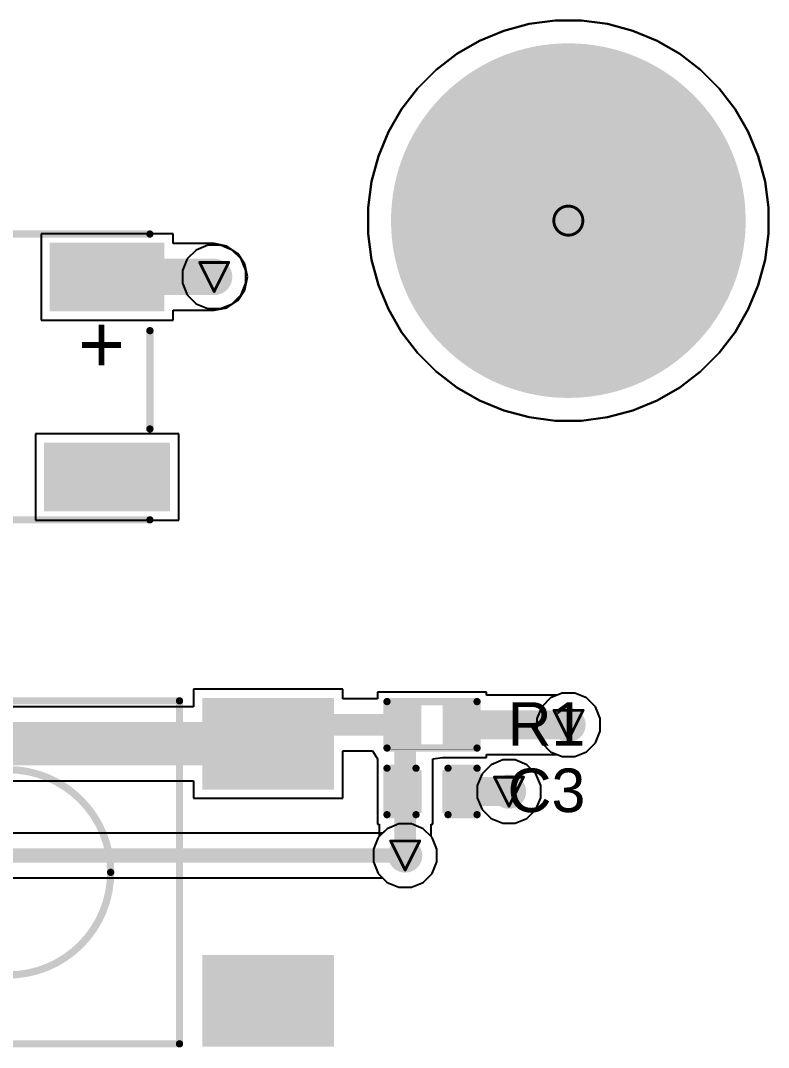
# Model space of a CAD drawing. Header units: inches. Extents: x 0 to 211, y 0 to 201.
# Drawn here: x 3.757 to 4.272, y 0.415 to 1.122 of the extents above; entities that cross this region are included whole.
import ezdxf

# ---------------------------------------------------------------- set-up
doc = ezdxf.new("R2010")
doc.units = ezdxf.units.IN
doc.header["$MEASUREMENT"] = 0
for name, color, linetype in [('Bottom Layer', 5, 'Continuous'), ('Bottom Solder', 6, 'Continuous'), ('Drill Drawing', 1, 'Continuous'), ('Layer 1', 16, 'Continuous'), ('Layer 2', 76, 'Continuous'), ('Multi-Layer', 9, 'Continuous'), ('Pad Holes', 156, 'Continuous'), ('Top Layer', 1, 'Continuous'), ('Top Overlay', 2, 'Continuous'), ('Top Paste', 8, 'Continuous'), ('Top Solder', 216, 'Continuous'), ('Via Holes', 16, 'Continuous')]:
    doc.layers.add(name, color=color, linetype=linetype)
doc.styles.add('Arial', font='', dxfattribs={"height": 0.2})
doc.styles.get('Arial').set_extended_font_data('Arial')

# ---------------------------------------------------------------- blocks, each defined once
blk = doc.blocks.new('FSM6JSMATR_36')
at = {"layer": 'Top Layer'}
for points in [[(-0.1378, 0.06102), (-0.22047, 0.06102), (-0.22047, 0.11614), (-0.1378, 0.11614)], [(0.22047, 0.06102), (0.1378, 0.06102), (0.1378, 0.11614), (0.22047, 0.11614)], [(-0.1378, -0.11614), (-0.22047, -0.11614), (-0.22047, -0.06102), (-0.1378, -0.06102)], [(0.22047, -0.11614), (0.1378, -0.11614), (0.1378, -0.06102), (0.22047, -0.06102)]]:
    blk.add_hatch(color=1, dxfattribs=at).paths.add_polyline_path(points)
at = {"layer": 'Top Paste'}
for points in [[(-0.1378, 0.06102), (-0.22047, 0.06102), (-0.22047, 0.11614), (-0.1378, 0.11614)], [(0.22047, 0.06102), (0.1378, 0.06102), (0.1378, 0.11614), (0.22047, 0.11614)], [(-0.1378, -0.11614), (-0.22047, -0.11614), (-0.22047, -0.06102), (-0.1378, -0.06102)], [(0.22047, -0.11614), (0.1378, -0.11614), (0.1378, -0.06102), (0.22047, -0.06102)]]:
    blk.add_hatch(color=8, dxfattribs=at).paths.add_polyline_path(points)
at = {"layer": 'Top Solder'}
for points in [[(-0.1338, 0.05702), (-0.22447, 0.05702), (-0.22447, 0.12014), (-0.1338, 0.12014)], [(0.22447, 0.05702), (0.1338, 0.05702), (0.1338, 0.12014), (0.22447, 0.12014)], [(-0.1338, -0.12014), (-0.22447, -0.12014), (-0.22447, -0.05702), (-0.1338, -0.05702)], [(0.22447, -0.12014), (0.1338, -0.12014), (0.1338, -0.05702), (0.22447, -0.05702)]]:
    blk.add_hatch(color=216, dxfattribs=at).paths.add_polyline_path(points)
at = {"layer": 'Top Overlay'}
for points in [[(-0.11811, 0.11811, 0.005, 0.005, 0), (0.11811, 0.11811, 0.005, 0.005, 0)], [(-0.11811, -0.11811, 0.005, 0.005, 0), (-0.11811, 0.11811, 0.005, 0.005, 0)], [(0.11811, -0.11811, 0.005, 0.005, 0), (0.11811, 0.11811, 0.005, 0.005, 0)], [(-0.23272, 0.09491, 0.005, 0.005, 0), (-0.22772, 0.08991, 0.005, 0.005, 0)], [(-0.23272, 0.08491, 0.005, 0.005, 0), (-0.23272, 0.09491, 0.005, 0.005, 0)], [(-0.23272, 0.08491, 0.005, 0.005, 0), (-0.22772, 0.08991, 0.005, 0.005, 0)], [(-0.11811, -0.11811, 0.005, 0.005, 0), (0.11811, -0.11811, 0.005, 0.005, 0)]]:
    blk.add_lwpolyline(points, format="xyseb", dxfattribs=at)
for points in [[(-0.11936, 0.11811, 0.0025, 0.0025, 1), (-0.11686, 0.11811, 0.0025, 0.0025, 1)], [(-0.11936, 0.11811, 0.0025, 0.0025, 1), (-0.11686, 0.11811, 0.0025, 0.0025, 1)], [(0.11686, 0.11811, 0.0025, 0.0025, 1), (0.11936, 0.11811, 0.0025, 0.0025, 1)], [(0.11686, 0.11811, 0.0025, 0.0025, 1), (0.11936, 0.11811, 0.0025, 0.0025, 1)], [(-0.23397, 0.09491, 0.0025, 0.0025, 1), (-0.23147, 0.09491, 0.0025, 0.0025, 1)], [(-0.23397, 0.09491, 0.0025, 0.0025, 1), (-0.23147, 0.09491, 0.0025, 0.0025, 1)], [(-0.22897, 0.08991, 0.0025, 0.0025, 1), (-0.22647, 0.08991, 0.0025, 0.0025, 1)], [(-0.22897, 0.08991, 0.0025, 0.0025, 1), (-0.22647, 0.08991, 0.0025, 0.0025, 1)], [(-0.23397, 0.08491, 0.0025, 0.0025, 1), (-0.23147, 0.08491, 0.0025, 0.0025, 1)], [(-0.23397, 0.08491, 0.0025, 0.0025, 1), (-0.23147, 0.08491, 0.0025, 0.0025, 1)], [(0.07071, 0, 0.005, 0.005, 1), (-0.07071, 0, 0.005, 0.005, 1)], [(-0.07196, 0, 0.0025, 0.0025, 1), (-0.06946, 0, 0.0025, 0.0025, 1)], [(0.06946, 0, 0.0025, 0.0025, 1), (0.07196, 0, 0.0025, 0.0025, 1)], [(-0.11936, -0.11811, 0.0025, 0.0025, 1), (-0.11686, -0.11811, 0.0025, 0.0025, 1)], [(-0.11936, -0.11811, 0.0025, 0.0025, 1), (-0.11686, -0.11811, 0.0025, 0.0025, 1)], [(0.11686, -0.11811, 0.0025, 0.0025, 1), (0.11936, -0.11811, 0.0025, 0.0025, 1)], [(0.11686, -0.11811, 0.0025, 0.0025, 1), (0.11936, -0.11811, 0.0025, 0.0025, 1)]]:
    blk.add_lwpolyline(points, format="xyseb", close=True, dxfattribs=at)
blk = doc.blocks.new('R___0402_197')
at = {"layer": 'Top Layer'}
for points in [[(-0.0275, -0.0125), (-0.0275, 0.0125), (-0.0095, 0.0125), (-0.0095, -0.0125)], [(0.0095, -0.0125), (0.0095, 0.0125), (0.0275, 0.0125), (0.0275, -0.0125)]]:
    blk.add_hatch(color=1, dxfattribs=at).paths.add_polyline_path(points)
at = {"layer": 'Top Paste'}
for points in [[(-0.0275, -0.0125), (-0.0275, 0.0125), (-0.0095, 0.0125), (-0.0095, -0.0125)], [(0.0095, -0.0125), (0.0095, 0.0125), (0.0275, 0.0125), (0.0275, -0.0125)]]:
    blk.add_hatch(color=8, dxfattribs=at).paths.add_polyline_path(points)
at = {"layer": 'Top Solder'}
for points in [[(-0.02967, -0.01467), (-0.02967, 0.01467), (-0.00733, 0.01467), (-0.00733, -0.01467)], [(0.00733, -0.01467), (0.00733, 0.01467), (0.02967, 0.01467), (0.02967, -0.01467)]]:
    blk.add_hatch(color=216, dxfattribs=at).paths.add_polyline_path(points)
at = {"layer": 'Top Overlay'}
for points in [[(-0.031, 0.016, 0.005, 0.005, 0), (0.031, 0.016, 0.005, 0.005, 0)], [(-0.031, -0.016, 0.005, 0.005, 0), (-0.031, 0.016, 0.005, 0.005, 0)], [(0.031, -0.016, 0.005, 0.005, 0), (0.031, 0.016, 0.005, 0.005, 0)], [(-0.031, -0.016, 0.005, 0.005, 0), (0.031, -0.016, 0.005, 0.005, 0)], [(-0.032, -0.017, 0.000127, 0.000127, 0), (0.032, -0.017, 0.000127, 0.000127, 0)]]:
    blk.add_lwpolyline(points, format="xyseb", dxfattribs=at)
for points in [[(-0.03225, 0.016, 0.0025, 0.0025, 1), (-0.02975, 0.016, 0.0025, 0.0025, 1)], [(-0.03225, 0.016, 0.0025, 0.0025, 1), (-0.02975, 0.016, 0.0025, 0.0025, 1)], [(0.02975, 0.016, 0.0025, 0.0025, 1), (0.03225, 0.016, 0.0025, 0.0025, 1)], [(0.02975, 0.016, 0.0025, 0.0025, 1), (0.03225, 0.016, 0.0025, 0.0025, 1)], [(-0.03225, -0.016, 0.0025, 0.0025, 1), (-0.02975, -0.016, 0.0025, 0.0025, 1)], [(-0.03225, -0.016, 0.0025, 0.0025, 1), (-0.02975, -0.016, 0.0025, 0.0025, 1)], [(0.02975, -0.016, 0.0025, 0.0025, 1), (0.03225, -0.016, 0.0025, 0.0025, 1)], [(0.02975, -0.016, 0.0025, 0.0025, 1), (0.03225, -0.016, 0.0025, 0.0025, 1)], [(-0.03203, -0.017, 0.0000635, 0.0000635, 1), (-0.03197, -0.017, 0.0000635, 0.0000635, 1)], [(0.03197, -0.017, 0.0000635, 0.0000635, 1), (0.03203, -0.017, 0.0000635, 0.0000635, 1)]]:
    blk.add_lwpolyline(points, format="xyseb", close=True, dxfattribs=at)
blk = doc.blocks.new('FUET_5025_205')
at = {"layer": 'Top Layer'}
for points in [[(-0.10827, 0.08858), (-0.02953, 0.08858), (-0.02953, 0.04922), (-0.10827, 0.04922)], [(-0.10433, -0.04922), (-0.03347, -0.04922), (-0.03347, -0.08858), (-0.10433, -0.08858)], [(0.03347, -0.04922), (0.10433, -0.04922), (0.10433, -0.08858), (0.03347, -0.08858)]]:
    blk.add_hatch(color=1, dxfattribs=at).paths.add_polyline_path(points)
at = {"layer": 'Top Paste'}
for points in [[(-0.10827, 0.08858), (-0.02953, 0.08858), (-0.02953, 0.04922), (-0.10827, 0.04922)], [(-0.10433, -0.04922), (-0.03347, -0.04922), (-0.03347, -0.08858), (-0.10433, -0.08858)], [(0.03347, -0.04922), (0.10433, -0.04922), (0.10433, -0.08858), (0.03347, -0.08858)]]:
    blk.add_hatch(color=8, dxfattribs=at).paths.add_polyline_path(points)
at = {"layer": 'Top Solder'}
for points in [[(-0.11227, 0.09259), (-0.02553, 0.09259), (-0.02553, 0.04521), (-0.11227, 0.04521)], [(-0.10833, -0.04521), (-0.02947, -0.04521), (-0.02947, -0.09259), (-0.10833, -0.09259)], [(0.02947, -0.04521), (0.10833, -0.04521), (0.10833, -0.09259), (0.02947, -0.09259)]]:
    blk.add_hatch(color=216, dxfattribs=at).paths.add_polyline_path(points)
at = {"layer": 'Top Overlay'}
for points in [[(0.0716, 0.0984, 0.005, 0.005, 0), (-0.0984, 0.0984, 0.005, 0.005, 0)], [(0.0984, 0.0716, 0.005, 0.005, 0), (0.0716, 0.0984, 0.005, 0.005, 0)], [(0.0984, 0.0716, 0.005, 0.005, 0), (0.0984, 0.055, 0.005, 0.005, 0)], [(0.0984, 0.055, 0.005, 0.005, 0), (0.0984, -0.035, 0.005, 0.005, 0)], [(-0.09842, 0.03583, 0.005, 0.005, 0), (-0.09842, -0.03189, 0.005, 0.005, 0)], [(0.09842, -0.09842, 0.005, 0.005, 0), (-0.09842, -0.09842, 0.005, 0.005, 0)]]:
    blk.add_lwpolyline(points, format="xyseb", dxfattribs=at)
for points in [[(-0.09965, 0.0984, 0.0025, 0.0025, 1), (-0.09715, 0.0984, 0.0025, 0.0025, 1)], [(0.07035, 0.0984, 0.0025, 0.0025, 1), (0.07285, 0.0984, 0.0025, 0.0025, 1)], [(0.07035, 0.0984, 0.0025, 0.0025, 1), (0.07285, 0.0984, 0.0025, 0.0025, 1)], [(0.09715, 0.0716, 0.0025, 0.0025, 1), (0.09965, 0.0716, 0.0025, 0.0025, 1)], [(0.09715, 0.0716, 0.0025, 0.0025, 1), (0.09965, 0.0716, 0.0025, 0.0025, 1)], [(0.09715, 0.055, 0.0025, 0.0025, 1), (0.09965, 0.055, 0.0025, 0.0025, 1)], [(0.09715, 0.055, 0.0025, 0.0025, 1), (0.09965, 0.055, 0.0025, 0.0025, 1)], [(-0.09967, 0.03583, 0.0025, 0.0025, 1), (-0.09717, 0.03583, 0.0025, 0.0025, 1)], [(-0.09967, -0.03189, 0.0025, 0.0025, 1), (-0.09717, -0.03189, 0.0025, 0.0025, 1)], [(0.09715, -0.035, 0.0025, 0.0025, 1), (0.09965, -0.035, 0.0025, 0.0025, 1)], [(-0.09967, -0.09842, 0.0025, 0.0025, 1), (-0.09717, -0.09842, 0.0025, 0.0025, 1)], [(0.09717, -0.09842, 0.0025, 0.0025, 1), (0.09967, -0.09842, 0.0025, 0.0025, 1)]]:
    blk.add_lwpolyline(points, format="xyseb", close=True, dxfattribs=at)
at = {"layer": 'Top Overlay', "style": 'Arial'}
blk.add_text('+', height=0.03937, dxfattribs=at).set_placement((-0.0811, -0.0411))
blk = doc.blocks.new('C___0402_382')
at = {"layer": 'Top Layer'}
for points in [[(-0.0275, -0.0125), (-0.0275, 0.0125), (-0.0095, 0.0125), (-0.0095, -0.0125)], [(0.0095, -0.0125), (0.0095, 0.0125), (0.0275, 0.0125), (0.0275, -0.0125)]]:
    blk.add_hatch(color=1, dxfattribs=at).paths.add_polyline_path(points)
at = {"layer": 'Top Paste'}
for points in [[(-0.0275, -0.0125), (-0.0275, 0.0125), (-0.0095, 0.0125), (-0.0095, -0.0125)], [(0.0095, -0.0125), (0.0095, 0.0125), (0.0275, 0.0125), (0.0275, -0.0125)]]:
    blk.add_hatch(color=8, dxfattribs=at).paths.add_polyline_path(points)
at = {"layer": 'Top Solder'}
for points in [[(-0.02986, -0.01486), (-0.02986, 0.01486), (-0.00714, 0.01486), (-0.00714, -0.01486)], [(0.00714, -0.01486), (0.00714, 0.01486), (0.02986, 0.01486), (0.02986, -0.01486)]]:
    blk.add_hatch(color=216, dxfattribs=at).paths.add_polyline_path(points)
at = {"layer": 'Top Overlay'}
for points in [[(-0.031, 0.016, 0.005, 0.005, 0), (-0.031, -0.016, 0.005, 0.005, 0)], [(-0.011, 0.016, 0.005, 0.005, 0), (-0.031, 0.016, 0.005, 0.005, 0)], [(0.031, 0.016, 0.005, 0.005, 0), (0.011, 0.016, 0.005, 0.005, 0)], [(0.031, -0.016, 0.005, 0.005, 0), (0.031, 0.016, 0.005, 0.005, 0)], [(-0.011, -0.016, 0.005, 0.005, 0), (-0.031, -0.016, 0.005, 0.005, 0)], [(0.031, -0.016, 0.005, 0.005, 0), (0.011, -0.016, 0.005, 0.005, 0)]]:
    blk.add_lwpolyline(points, format="xyseb", dxfattribs=at)
for points in [[(-0.03225, 0.016, 0.0025, 0.0025, 1), (-0.02975, 0.016, 0.0025, 0.0025, 1)], [(-0.03225, 0.016, 0.0025, 0.0025, 1), (-0.02975, 0.016, 0.0025, 0.0025, 1)], [(-0.01225, 0.016, 0.0025, 0.0025, 1), (-0.00975, 0.016, 0.0025, 0.0025, 1)], [(0.00975, 0.016, 0.0025, 0.0025, 1), (0.01225, 0.016, 0.0025, 0.0025, 1)], [(0.02975, 0.016, 0.0025, 0.0025, 1), (0.03225, 0.016, 0.0025, 0.0025, 1)], [(0.02975, 0.016, 0.0025, 0.0025, 1), (0.03225, 0.016, 0.0025, 0.0025, 1)], [(-0.03225, -0.016, 0.0025, 0.0025, 1), (-0.02975, -0.016, 0.0025, 0.0025, 1)], [(-0.03225, -0.016, 0.0025, 0.0025, 1), (-0.02975, -0.016, 0.0025, 0.0025, 1)], [(-0.01225, -0.016, 0.0025, 0.0025, 1), (-0.00975, -0.016, 0.0025, 0.0025, 1)], [(0.00975, -0.016, 0.0025, 0.0025, 1), (0.01225, -0.016, 0.0025, 0.0025, 1)], [(0.02975, -0.016, 0.0025, 0.0025, 1), (0.03225, -0.016, 0.0025, 0.0025, 1)], [(0.02975, -0.016, 0.0025, 0.0025, 1), (0.03225, -0.016, 0.0025, 0.0025, 1)]]:
    blk.add_lwpolyline(points, format="xyseb", close=True, dxfattribs=at)

msp = doc.modelspace()

# ---------------------------------------------------------------- hatches: boundary and pattern name
at = {"layer": 'Bottom Layer'}
h = msp.add_hatch(color=5, dxfattribs=at)
edge = h.paths.add_edge_path()
edge.add_arc((4.13386, 0.98425), 0.11811, 0, 360)
h = msp.add_hatch(color=5, dxfattribs=at)
edge = h.paths.add_edge_path()
edge.add_arc((3.89, 0.94548), 0.01181, 0, 360)
h = msp.add_hatch(color=5, dxfattribs=at)
edge = h.paths.add_edge_path()
edge.add_arc((4.134, 0.63702), 0.01181, 0, 360)
h = msp.add_hatch(color=5, dxfattribs=at)
edge = h.paths.add_edge_path()
edge.add_arc((4.093, 0.591), 0.01181, 0, 360)
h = msp.add_hatch(color=5, dxfattribs=at)
edge = h.paths.add_edge_path()
edge.add_arc((4.0215, 0.547), 0.01181, 0, 360)
at = {"layer": 'Bottom Solder'}
h = msp.add_hatch(color=6, dxfattribs=at)
edge = h.paths.add_edge_path()
edge.add_arc((4.13386, 0.98425), 0.12211, 0, 360)
at = {"layer": 'Layer 1'}
h = msp.add_hatch(color=16, dxfattribs=at)
edge = h.paths.add_edge_path()
edge.add_arc((4.13386, 0.98425), 0.11811, 0, 360)
h = msp.add_hatch(color=16, dxfattribs=at)
edge = h.paths.add_edge_path()
edge.add_arc((3.89, 0.94548), 0.01181, 0, 360)
h = msp.add_hatch(color=16, dxfattribs=at)
edge = h.paths.add_edge_path()
edge.add_arc((4.134, 0.63702), 0.01181, 0, 360)
h = msp.add_hatch(color=16, dxfattribs=at)
edge = h.paths.add_edge_path()
edge.add_arc((4.093, 0.591), 0.01181, 0, 360)
h = msp.add_hatch(color=16, dxfattribs=at)
edge = h.paths.add_edge_path()
edge.add_arc((4.0215, 0.547), 0.01181, 0, 360)
at = {"layer": 'Layer 2'}
h = msp.add_hatch(color=76, dxfattribs=at)
edge = h.paths.add_edge_path()
edge.add_arc((4.13386, 0.98425), 0.11811, 0, 360)
h = msp.add_hatch(color=76, dxfattribs=at)
edge = h.paths.add_edge_path()
edge.add_arc((3.89, 0.94548), 0.01181, 0, 360)
h = msp.add_hatch(color=76, dxfattribs=at)
edge = h.paths.add_edge_path()
edge.add_arc((4.134, 0.63702), 0.01181, 0, 360)
h = msp.add_hatch(color=76, dxfattribs=at)
edge = h.paths.add_edge_path()
edge.add_arc((4.093, 0.591), 0.01181, 0, 360)
h = msp.add_hatch(color=76, dxfattribs=at)
edge = h.paths.add_edge_path()
edge.add_arc((4.0215, 0.547), 0.01181, 0, 360)
at = {"layer": 'Multi-Layer'}
h = msp.add_hatch(color=9, dxfattribs=at)
edge = h.paths.add_edge_path()
edge.add_arc((4.13386, 0.98425), 0.11811, 0, 360)
at = {"layer": 'Pad Holes'}
h = msp.add_hatch(color=7, dxfattribs=at)
edge = h.paths.add_edge_path()
edge.add_arc((4.13386, 0.98425), 0.07874, 0, 360)
at = {"layer": 'Top Layer'}
h = msp.add_hatch(color=1, dxfattribs=at)
edge = h.paths.add_edge_path()
edge.add_arc((4.13386, 0.98425), 0.11811, 0, 360)
h = msp.add_hatch(color=1, dxfattribs=at)
edge = h.paths.add_edge_path()
edge.add_arc((3.89, 0.94548), 0.01181, 0, 360)
h = msp.add_hatch(color=1, dxfattribs=at)
edge = h.paths.add_edge_path()
edge.add_arc((4.134, 0.63702), 0.01181, 0, 360)
h = msp.add_hatch(color=1, dxfattribs=at)
edge = h.paths.add_edge_path()
edge.add_arc((4.093, 0.591), 0.01181, 0, 360)
h = msp.add_hatch(color=1, dxfattribs=at)
edge = h.paths.add_edge_path()
edge.add_arc((4.0215, 0.547), 0.01181, 0, 360)
at = {"layer": 'Top Solder'}
h = msp.add_hatch(color=216, dxfattribs=at)
edge = h.paths.add_edge_path()
edge.add_arc((4.13386, 0.98425), 0.12211, 0, 360)
at = {"layer": 'Via Holes'}
h = msp.add_hatch(color=7, dxfattribs=at)
edge = h.paths.add_edge_path()
edge.add_arc((3.89, 0.94548), 0.00591, 0, 360)
h = msp.add_hatch(color=7, dxfattribs=at)
edge = h.paths.add_edge_path()
edge.add_arc((4.134, 0.63702), 0.00591, 0, 360)
h = msp.add_hatch(color=7, dxfattribs=at)
edge = h.paths.add_edge_path()
edge.add_arc((4.093, 0.591), 0.00591, 0, 360)
h = msp.add_hatch(color=7, dxfattribs=at)
edge = h.paths.add_edge_path()
edge.add_arc((4.0215, 0.547), 0.00591, 0, 360)

# ---------------------------------------------------------------- linework, layer by layer
at = {"layer": 'Bottom Layer'}
for p, q in [((4.10692, 1.11969), (4.08947, 1.11502)), ((4.12483, 1.12205), (4.10692, 1.11969)), ((4.14289, 1.12205), (4.12483, 1.12205)), ((4.1608, 1.11969), (4.14289, 1.12205)), ((4.17824, 1.11502), (4.1608, 1.11969)), ((4.08947, 1.11502), (4.07278, 1.1081)), ((4.19493, 1.1081), (4.17824, 1.11502)), ((4.07278, 1.1081), (4.05714, 1.09907)), ((4.21058, 1.09907), (4.19493, 1.1081)), ((4.05714, 1.09907), (4.04281, 1.08808)), ((4.22491, 1.08808), (4.21058, 1.09907)), ((4.04281, 1.08808), (4.03003, 1.0753)), ((4.23768, 1.0753), (4.22491, 1.08808)), ((4.03003, 1.0753), (4.01904, 1.06097)), ((4.24868, 1.06097), (4.23768, 1.0753)), ((4.01904, 1.06097), (4.01001, 1.04533)), ((4.25771, 1.04533), (4.24868, 1.06097)), ((4.01001, 1.04533), (4.00309, 1.02864)), ((4.26462, 1.02864), (4.25771, 1.04533)), ((4.00309, 1.02864), (3.99842, 1.01119)), ((4.26929, 1.01119), (4.26462, 1.02864)), ((3.99842, 1.01119), (3.99606, 0.99329)), ((4.27165, 0.99329), (4.26929, 1.01119)), ((3.99606, 0.99329), (3.99606, 0.97522)), ((4.27165, 0.97522), (4.27165, 0.99329)), ((3.99606, 0.97522), (3.99842, 0.95731)), ((4.26929, 0.95731), (4.27165, 0.97522)), ((3.87765, 0.96397), (3.87151, 0.95783)), ((3.88566, 0.96729), (3.87765, 0.96397)), ((3.89434, 0.96729), (3.88566, 0.96729)), ((3.90235, 0.96397), (3.89434, 0.96729)), ((3.90849, 0.95783), (3.90235, 0.96397)), ((3.87151, 0.95783), (3.86819, 0.94981)), ((3.91181, 0.94981), (3.90849, 0.95783)), ((3.99842, 0.95731), (4.00309, 0.93987)), ((4.26462, 0.93987), (4.26929, 0.95731)), ((3.86819, 0.94981), (3.86819, 0.94114)), ((3.91181, 0.94114), (3.91181, 0.94981)), ((3.86819, 0.94114), (3.87151, 0.93312)), ((3.90849, 0.93312), (3.91181, 0.94114)), ((4.00309, 0.93987), (4.01001, 0.92318)), ((4.25771, 0.92318), (4.26462, 0.93987)), ((3.87151, 0.93312), (3.87765, 0.92699)), ((3.87765, 0.92699), (3.88566, 0.92366)), ((3.89434, 0.92366), (3.90235, 0.92699)), ((3.90235, 0.92699), (3.90849, 0.93312)), ((3.88566, 0.92366), (3.89434, 0.92366)), ((4.01001, 0.92318), (4.01904, 0.90753)), ((4.24868, 0.90753), (4.25771, 0.92318)), ((4.01904, 0.90753), (4.03003, 0.8932)), ((4.23768, 0.8932), (4.24868, 0.90753)), ((4.03003, 0.8932), (4.04281, 0.88043)), ((4.22491, 0.88043), (4.23768, 0.8932)), ((4.04281, 0.88043), (4.05714, 0.86944)), ((4.21058, 0.86944), (4.22491, 0.88043)), ((4.05714, 0.86944), (4.07278, 0.8604)), ((4.19493, 0.8604), (4.21058, 0.86944)), ((4.07278, 0.8604), (4.08947, 0.85349)), ((4.17824, 0.85349), (4.19493, 0.8604)), ((4.08947, 0.85349), (4.10692, 0.84882)), ((4.10692, 0.84882), (4.12483, 0.84646)), ((4.14289, 0.84646), (4.1608, 0.84882)), ((4.1608, 0.84882), (4.17824, 0.85349)), ((4.12483, 0.84646), (4.14289, 0.84646)), ((4.12966, 0.65883), (4.12165, 0.65551)), ((4.13834, 0.65883), (4.12966, 0.65883)), ((4.14635, 0.65551), (4.13834, 0.65883)), ((4.12165, 0.65551), (4.11551, 0.64937)), ((4.15249, 0.64937), (4.14635, 0.65551)), ((4.11551, 0.64937), (4.11219, 0.64135)), ((4.15581, 0.64135), (4.15249, 0.64937)), ((4.11219, 0.64135), (4.11219, 0.63268)), ((4.15581, 0.63268), (4.15581, 0.64135)), ((4.11219, 0.63268), (4.11551, 0.62466)), ((4.15249, 0.62466), (4.15581, 0.63268)), ((4.11551, 0.62466), (4.12165, 0.61852)), ((4.14635, 0.61852), (4.15249, 0.62466)), ((4.12165, 0.61852), (4.12966, 0.6152)), ((4.13834, 0.6152), (4.14635, 0.61852)), ((4.12966, 0.6152), (4.13834, 0.6152)), ((4.01716, 0.56881), (4.00914, 0.56549)), ((4.02583, 0.56881), (4.01716, 0.56881)), ((4.03385, 0.56549), (4.02583, 0.56881)), ((4.00594, 0.56229), (3.55355, 0.56229)), ((4.00914, 0.56549), (4.00594, 0.56229)), ((4.03999, 0.55935), (4.03385, 0.56549)), ((4.04331, 0.55134), (4.03999, 0.55935)), ((4.04331, 0.54266), (4.04331, 0.55134)), ((4.03999, 0.53465), (4.04331, 0.54266)), ((3.55234, 0.53171), (4.00594, 0.53171)), ((4.00594, 0.53171), (4.00914, 0.52851)), ((4.03385, 0.52851), (4.03999, 0.53465)), ((4.00914, 0.52851), (4.01716, 0.52519)), ((4.01716, 0.52519), (4.02583, 0.52519)), ((4.02583, 0.52519), (4.03385, 0.52851))]:
    msp.add_line(p, q, dxfattribs=at)
msp.add_lwpolyline([(3.5523, 0.547, 0.01, 0.01, 0), (4.0215, 0.547, 0.01, 0.01, 0)], format="xyseb", dxfattribs=at)
msp.add_lwpolyline([(4.019, 0.547, 0.005, 0.005, 1), (4.024, 0.547, 0.005, 0.005, 1)], format="xyseb", close=True, dxfattribs=at)
at = {"layer": 'Drill Drawing'}
for points in [[(4.14386, 0.98425, 0.002, 0.002, 1), (4.12386, 0.98425, 0.002, 0.002, 1)], [(4.12336, 0.98425, 0.001, 0.001, 1), (4.12436, 0.98425, 0.001, 0.001, 1)], [(4.14336, 0.98425, 0.001, 0.001, 1), (4.14436, 0.98425, 0.001, 0.001, 1)], [(3.8795, 0.95548, 0.001, 0.001, 1), (3.8805, 0.95548, 0.001, 0.001, 1)], [(3.8795, 0.95548, 0.001, 0.001, 1), (3.8805, 0.95548, 0.001, 0.001, 1)], [(3.8995, 0.95548, 0.001, 0.001, 1), (3.9005, 0.95548, 0.001, 0.001, 1)], [(3.8995, 0.95548, 0.001, 0.001, 1), (3.9005, 0.95548, 0.001, 0.001, 1)], [(3.8895, 0.93548, 0.001, 0.001, 1), (3.8905, 0.93548, 0.001, 0.001, 1)], [(3.8895, 0.93548, 0.001, 0.001, 1), (3.8905, 0.93548, 0.001, 0.001, 1)], [(4.1235, 0.64702, 0.001, 0.001, 1), (4.1245, 0.64702, 0.001, 0.001, 1)], [(4.1235, 0.64702, 0.001, 0.001, 1), (4.1245, 0.64702, 0.001, 0.001, 1)], [(4.1435, 0.64702, 0.001, 0.001, 1), (4.1445, 0.64702, 0.001, 0.001, 1)], [(4.1435, 0.64702, 0.001, 0.001, 1), (4.1445, 0.64702, 0.001, 0.001, 1)], [(4.1335, 0.62702, 0.001, 0.001, 1), (4.1345, 0.62702, 0.001, 0.001, 1)], [(4.1335, 0.62702, 0.001, 0.001, 1), (4.1345, 0.62702, 0.001, 0.001, 1)], [(4.0825, 0.601, 0.001, 0.001, 1), (4.0835, 0.601, 0.001, 0.001, 1)], [(4.0825, 0.601, 0.001, 0.001, 1), (4.0835, 0.601, 0.001, 0.001, 1)], [(4.1025, 0.601, 0.001, 0.001, 1), (4.1035, 0.601, 0.001, 0.001, 1)], [(4.1025, 0.601, 0.001, 0.001, 1), (4.1035, 0.601, 0.001, 0.001, 1)], [(4.0925, 0.581, 0.001, 0.001, 1), (4.0935, 0.581, 0.001, 0.001, 1)], [(4.0925, 0.581, 0.001, 0.001, 1), (4.0935, 0.581, 0.001, 0.001, 1)], [(4.011, 0.557, 0.001, 0.001, 1), (4.012, 0.557, 0.001, 0.001, 1)], [(4.011, 0.557, 0.001, 0.001, 1), (4.012, 0.557, 0.001, 0.001, 1)], [(4.031, 0.557, 0.001, 0.001, 1), (4.032, 0.557, 0.001, 0.001, 1)], [(4.031, 0.557, 0.001, 0.001, 1), (4.032, 0.557, 0.001, 0.001, 1)], [(4.021, 0.537, 0.001, 0.001, 1), (4.022, 0.537, 0.001, 0.001, 1)], [(4.021, 0.537, 0.001, 0.001, 1), (4.022, 0.537, 0.001, 0.001, 1)]]:
    msp.add_lwpolyline(points, format="xyseb", close=True, dxfattribs=at)
for points in [[(3.88, 0.95548, 0.002, 0.002, 0), (3.9, 0.95548, 0.002, 0.002, 0)], [(3.88, 0.95548, 0.002, 0.002, 0), (3.89, 0.93548, 0.002, 0.002, 0)], [(3.89, 0.93548, 0.002, 0.002, 0), (3.9, 0.95548, 0.002, 0.002, 0)], [(4.124, 0.64702, 0.002, 0.002, 0), (4.144, 0.64702, 0.002, 0.002, 0)], [(4.124, 0.64702, 0.002, 0.002, 0), (4.134, 0.62702, 0.002, 0.002, 0)], [(4.134, 0.62702, 0.002, 0.002, 0), (4.144, 0.64702, 0.002, 0.002, 0)], [(4.083, 0.601, 0.002, 0.002, 0), (4.103, 0.601, 0.002, 0.002, 0)], [(4.083, 0.601, 0.002, 0.002, 0), (4.093, 0.581, 0.002, 0.002, 0)], [(4.093, 0.581, 0.002, 0.002, 0), (4.103, 0.601, 0.002, 0.002, 0)], [(4.0115, 0.557, 0.002, 0.002, 0), (4.0315, 0.557, 0.002, 0.002, 0)], [(4.0115, 0.557, 0.002, 0.002, 0), (4.0215, 0.537, 0.002, 0.002, 0)], [(4.0215, 0.537, 0.002, 0.002, 0), (4.0315, 0.557, 0.002, 0.002, 0)]]:
    msp.add_lwpolyline(points, format="xyseb", dxfattribs=at)
at = {"layer": 'Layer 1'}
for p, q in [((4.10692, 1.11969), (4.08947, 1.11502)), ((4.12483, 1.12205), (4.10692, 1.11969)), ((4.14289, 1.12205), (4.12483, 1.12205)), ((4.1608, 1.11969), (4.14289, 1.12205)), ((4.17824, 1.11502), (4.1608, 1.11969)), ((4.08947, 1.11502), (4.07278, 1.1081)), ((4.19493, 1.1081), (4.17824, 1.11502)), ((4.07278, 1.1081), (4.05714, 1.09907)), ((4.21058, 1.09907), (4.19493, 1.1081)), ((4.05714, 1.09907), (4.04281, 1.08808)), ((4.22491, 1.08808), (4.21058, 1.09907)), ((4.04281, 1.08808), (4.03003, 1.0753)), ((4.23768, 1.0753), (4.22491, 1.08808)), ((4.03003, 1.0753), (4.01904, 1.06097)), ((4.24868, 1.06097), (4.23768, 1.0753)), ((4.01904, 1.06097), (4.01001, 1.04533)), ((4.25771, 1.04533), (4.24868, 1.06097)), ((4.01001, 1.04533), (4.00309, 1.02864)), ((4.26462, 1.02864), (4.25771, 1.04533)), ((4.00309, 1.02864), (3.99842, 1.01119)), ((4.26929, 1.01119), (4.26462, 1.02864)), ((3.99842, 1.01119), (3.99606, 0.99329)), ((4.27165, 0.99329), (4.26929, 1.01119)), ((3.99606, 0.99329), (3.99606, 0.97522)), ((4.27165, 0.97522), (4.27165, 0.99329)), ((3.99606, 0.97522), (3.99842, 0.95731)), ((4.26929, 0.95731), (4.27165, 0.97522)), ((3.87765, 0.96397), (3.87151, 0.95783)), ((3.88566, 0.96729), (3.87765, 0.96397)), ((3.89434, 0.96729), (3.88566, 0.96729)), ((3.90235, 0.96397), (3.89434, 0.96729)), ((3.90849, 0.95783), (3.90235, 0.96397)), ((3.87151, 0.95783), (3.86819, 0.94981)), ((3.91181, 0.94981), (3.90849, 0.95783)), ((3.99842, 0.95731), (4.00309, 0.93987)), ((4.26462, 0.93987), (4.26929, 0.95731)), ((3.86819, 0.94981), (3.86819, 0.94114)), ((3.91181, 0.94114), (3.91181, 0.94981)), ((3.86819, 0.94114), (3.87151, 0.93312)), ((3.90849, 0.93312), (3.91181, 0.94114)), ((4.00309, 0.93987), (4.01001, 0.92318)), ((4.25771, 0.92318), (4.26462, 0.93987)), ((3.87151, 0.93312), (3.87765, 0.92699)), ((3.87765, 0.92699), (3.88566, 0.92366)), ((3.89434, 0.92366), (3.90235, 0.92699)), ((3.90235, 0.92699), (3.90849, 0.93312)), ((3.88566, 0.92366), (3.89434, 0.92366)), ((4.01001, 0.92318), (4.01904, 0.90753)), ((4.24868, 0.90753), (4.25771, 0.92318)), ((4.01904, 0.90753), (4.03003, 0.8932)), ((4.23768, 0.8932), (4.24868, 0.90753)), ((4.03003, 0.8932), (4.04281, 0.88043)), ((4.22491, 0.88043), (4.23768, 0.8932)), ((4.04281, 0.88043), (4.05714, 0.86944)), ((4.21058, 0.86944), (4.22491, 0.88043)), ((4.05714, 0.86944), (4.07278, 0.8604)), ((4.19493, 0.8604), (4.21058, 0.86944)), ((4.07278, 0.8604), (4.08947, 0.85349)), ((4.17824, 0.85349), (4.19493, 0.8604)), ((4.08947, 0.85349), (4.10692, 0.84882)), ((4.10692, 0.84882), (4.12483, 0.84646)), ((4.14289, 0.84646), (4.1608, 0.84882)), ((4.1608, 0.84882), (4.17824, 0.85349)), ((4.12483, 0.84646), (4.14289, 0.84646)), ((4.12966, 0.65883), (4.12165, 0.65551)), ((4.13834, 0.65883), (4.12966, 0.65883)), ((4.14635, 0.65551), (4.13834, 0.65883)), ((4.12165, 0.65551), (4.11551, 0.64937)), ((4.15249, 0.64937), (4.14635, 0.65551)), ((4.11551, 0.64937), (4.11219, 0.64135)), ((4.15581, 0.64135), (4.15249, 0.64937)), ((4.11219, 0.64135), (4.11219, 0.63268)), ((4.15581, 0.63268), (4.15581, 0.64135)), ((4.11219, 0.63268), (4.11551, 0.62466)), ((4.15249, 0.62466), (4.15581, 0.63268)), ((4.11551, 0.62466), (4.12165, 0.61852)), ((4.14635, 0.61852), (4.15249, 0.62466)), ((4.12165, 0.61852), (4.12966, 0.6152)), ((4.13834, 0.6152), (4.14635, 0.61852)), ((4.12966, 0.6152), (4.13834, 0.6152)), ((4.01716, 0.56881), (4.00914, 0.56549)), ((4.02583, 0.56881), (4.01716, 0.56881)), ((4.03385, 0.56549), (4.02583, 0.56881)), ((4.00301, 0.55935), (3.99968, 0.55134)), ((4.00914, 0.56549), (4.00301, 0.55935)), ((4.03999, 0.55935), (4.03385, 0.56549)), ((4.04331, 0.55134), (4.03999, 0.55935)), ((3.99968, 0.55134), (3.99968, 0.54266)), ((4.04331, 0.54266), (4.04331, 0.55134)), ((3.99968, 0.54266), (4.00301, 0.53465)), ((4.03999, 0.53465), (4.04331, 0.54266)), ((4.00301, 0.53465), (4.00914, 0.52851)), ((4.03385, 0.52851), (4.03999, 0.53465)), ((4.00914, 0.52851), (4.01716, 0.52519)), ((4.01716, 0.52519), (4.02583, 0.52519)), ((4.02583, 0.52519), (4.03385, 0.52851))]:
    msp.add_line(p, q, dxfattribs=at)
at = {"layer": 'Layer 2'}
for p, q in [((4.10692, 1.11969), (4.08947, 1.11502)), ((4.12483, 1.12205), (4.10692, 1.11969)), ((4.14289, 1.12205), (4.12483, 1.12205)), ((4.1608, 1.11969), (4.14289, 1.12205)), ((4.17824, 1.11502), (4.1608, 1.11969)), ((4.08947, 1.11502), (4.07278, 1.1081)), ((4.19493, 1.1081), (4.17824, 1.11502)), ((4.07278, 1.1081), (4.05714, 1.09907)), ((4.21058, 1.09907), (4.19493, 1.1081)), ((4.05714, 1.09907), (4.04281, 1.08808)), ((4.22491, 1.08808), (4.21058, 1.09907)), ((4.04281, 1.08808), (4.03003, 1.0753)), ((4.23768, 1.0753), (4.22491, 1.08808)), ((4.03003, 1.0753), (4.01904, 1.06097)), ((4.24868, 1.06097), (4.23768, 1.0753)), ((4.01904, 1.06097), (4.01001, 1.04533)), ((4.25771, 1.04533), (4.24868, 1.06097)), ((4.01001, 1.04533), (4.00309, 1.02864)), ((4.26462, 1.02864), (4.25771, 1.04533)), ((4.00309, 1.02864), (3.99842, 1.01119)), ((4.26929, 1.01119), (4.26462, 1.02864)), ((3.99842, 1.01119), (3.99606, 0.99329)), ((4.27165, 0.99329), (4.26929, 1.01119)), ((3.99606, 0.99329), (3.99606, 0.97522)), ((4.27165, 0.97522), (4.27165, 0.99329)), ((3.99606, 0.97522), (3.99842, 0.95731)), ((4.26929, 0.95731), (4.27165, 0.97522)), ((3.99842, 0.95731), (4.00309, 0.93987)), ((4.26462, 0.93987), (4.26929, 0.95731)), ((4.00309, 0.93987), (4.01001, 0.92318)), ((4.25771, 0.92318), (4.26462, 0.93987)), ((4.01001, 0.92318), (4.01904, 0.90753)), ((4.24868, 0.90753), (4.25771, 0.92318)), ((4.01904, 0.90753), (4.03003, 0.8932)), ((4.23768, 0.8932), (4.24868, 0.90753)), ((4.03003, 0.8932), (4.04281, 0.88043)), ((4.22491, 0.88043), (4.23768, 0.8932)), ((4.04281, 0.88043), (4.05714, 0.86944)), ((4.21058, 0.86944), (4.22491, 0.88043)), ((4.05714, 0.86944), (4.07278, 0.8604)), ((4.19493, 0.8604), (4.21058, 0.86944)), ((4.07278, 0.8604), (4.08947, 0.85349)), ((4.17824, 0.85349), (4.19493, 0.8604)), ((4.08947, 0.85349), (4.10692, 0.84882)), ((4.10692, 0.84882), (4.12483, 0.84646)), ((4.14289, 0.84646), (4.1608, 0.84882)), ((4.1608, 0.84882), (4.17824, 0.85349)), ((4.12483, 0.84646), (4.14289, 0.84646)), ((4.08065, 0.60949), (4.07451, 0.60335)), ((4.08866, 0.61281), (4.08065, 0.60949)), ((4.09734, 0.61281), (4.08866, 0.61281)), ((4.10535, 0.60949), (4.09734, 0.61281)), ((4.11149, 0.60335), (4.10535, 0.60949)), ((4.07451, 0.60335), (4.07119, 0.59534)), ((4.11481, 0.59534), (4.11149, 0.60335)), ((4.07119, 0.59534), (4.07119, 0.58666)), ((4.11481, 0.58666), (4.11481, 0.59534)), ((4.07119, 0.58666), (4.07451, 0.57865)), ((4.11149, 0.57865), (4.11481, 0.58666)), ((4.07451, 0.57865), (4.08065, 0.57251)), ((4.10535, 0.57251), (4.11149, 0.57865)), ((4.01716, 0.56881), (4.00914, 0.56549)), ((4.02583, 0.56881), (4.01716, 0.56881)), ((4.03385, 0.56549), (4.02583, 0.56881)), ((4.08065, 0.57251), (4.08866, 0.56919)), ((4.08866, 0.56919), (4.09734, 0.56919)), ((4.09734, 0.56919), (4.10535, 0.57251)), ((4.00301, 0.55935), (3.99968, 0.55134)), ((4.00914, 0.56549), (4.00301, 0.55935)), ((4.03999, 0.55935), (4.03385, 0.56549)), ((4.04331, 0.55134), (4.03999, 0.55935)), ((3.99968, 0.55134), (3.99968, 0.54266)), ((4.04331, 0.54266), (4.04331, 0.55134)), ((3.99968, 0.54266), (4.00301, 0.53465)), ((4.03999, 0.53465), (4.04331, 0.54266)), ((4.00301, 0.53465), (4.00914, 0.52851)), ((4.03385, 0.52851), (4.03999, 0.53465)), ((4.00914, 0.52851), (4.01716, 0.52519)), ((4.01716, 0.52519), (4.02583, 0.52519)), ((4.02583, 0.52519), (4.03385, 0.52851))]:
    msp.add_line(p, q, dxfattribs=at)
at = {"layer": 'Multi-Layer'}
for p, q in [((4.08947, 1.11502), (4.10692, 1.11969)), ((4.10692, 1.11969), (4.12483, 1.12205)), ((4.12483, 1.12205), (4.13386, 1.12205)), ((4.13386, 1.12205), (4.14289, 1.12205)), ((4.14289, 1.12205), (4.1608, 1.11969)), ((4.1608, 1.11969), (4.17824, 1.11502)), ((4.07278, 1.1081), (4.08947, 1.11502)), ((4.17824, 1.11502), (4.19493, 1.1081)), ((4.05714, 1.09907), (4.07278, 1.1081)), ((4.19493, 1.1081), (4.21058, 1.09907)), ((4.04281, 1.08808), (4.05714, 1.09907)), ((4.21058, 1.09907), (4.22491, 1.08808)), ((4.03003, 1.0753), (4.04281, 1.08808)), ((4.22491, 1.08808), (4.23768, 1.0753)), ((4.01904, 1.06097), (4.03003, 1.0753)), ((4.23768, 1.0753), (4.24868, 1.06097)), ((4.01001, 1.04533), (4.01904, 1.06097)), ((4.24868, 1.06097), (4.25771, 1.04533)), ((4.00309, 1.02864), (4.01001, 1.04533)), ((4.25771, 1.04533), (4.26462, 1.02864)), ((3.99842, 1.01119), (4.00309, 1.02864)), ((4.26462, 1.02864), (4.26929, 1.01119)), ((3.99606, 0.99329), (3.99842, 1.01119)), ((4.26929, 1.01119), (4.27165, 0.99329)), ((3.99606, 0.98425), (3.99606, 0.99329)), ((4.27165, 0.99329), (4.27165, 0.98425)), ((3.99606, 0.97522), (3.99606, 0.98425)), ((4.27165, 0.98425), (4.27165, 0.97522)), ((3.99842, 0.95731), (3.99606, 0.97522)), ((4.27165, 0.97522), (4.26929, 0.95731)), ((4.00309, 0.93987), (3.99842, 0.95731)), ((4.26929, 0.95731), (4.26462, 0.93987)), ((4.01001, 0.92318), (4.00309, 0.93987)), ((4.26462, 0.93987), (4.25771, 0.92318)), ((4.01904, 0.90753), (4.01001, 0.92318)), ((4.25771, 0.92318), (4.24868, 0.90753)), ((4.03003, 0.8932), (4.01904, 0.90753)), ((4.24868, 0.90753), (4.23768, 0.8932)), ((4.04281, 0.88043), (4.03003, 0.8932)), ((4.23768, 0.8932), (4.22491, 0.88043)), ((4.05714, 0.86944), (4.04281, 0.88043)), ((4.22491, 0.88043), (4.21058, 0.86944)), ((4.07278, 0.8604), (4.05714, 0.86944)), ((4.21058, 0.86944), (4.19493, 0.8604)), ((4.08947, 0.85349), (4.07278, 0.8604)), ((4.19493, 0.8604), (4.17824, 0.85349)), ((4.10692, 0.84882), (4.08947, 0.85349)), ((4.12483, 0.84646), (4.10692, 0.84882)), ((4.1608, 0.84882), (4.14289, 0.84646)), ((4.17824, 0.85349), (4.1608, 0.84882)), ((4.13386, 0.84646), (4.12483, 0.84646)), ((4.13386, 0.84646), (4.13386, 0.84646)), ((4.14289, 0.84646), (4.13386, 0.84646))]:
    msp.add_line(p, q, dxfattribs=at)
at = {"layer": 'Top Layer'}
for p, q in [((4.10692, 1.11969), (4.08947, 1.11502)), ((4.12483, 1.12205), (4.10692, 1.11969)), ((4.14289, 1.12205), (4.12483, 1.12205)), ((4.1608, 1.11969), (4.14289, 1.12205)), ((4.17824, 1.11502), (4.1608, 1.11969)), ((4.08947, 1.11502), (4.07278, 1.1081)), ((4.19493, 1.1081), (4.17824, 1.11502)), ((4.07278, 1.1081), (4.05714, 1.09907)), ((4.21058, 1.09907), (4.19493, 1.1081)), ((4.05714, 1.09907), (4.04281, 1.08808)), ((4.22491, 1.08808), (4.21058, 1.09907)), ((4.04281, 1.08808), (4.03003, 1.0753)), ((4.23768, 1.0753), (4.22491, 1.08808)), ((4.03003, 1.0753), (4.01904, 1.06097)), ((4.24868, 1.06097), (4.23768, 1.0753)), ((4.01904, 1.06097), (4.01001, 1.04533)), ((4.25771, 1.04533), (4.24868, 1.06097)), ((4.01001, 1.04533), (4.00309, 1.02864)), ((4.26462, 1.02864), (4.25771, 1.04533)), ((4.00309, 1.02864), (3.99842, 1.01119)), ((4.26929, 1.01119), (4.26462, 1.02864)), ((3.99842, 1.01119), (3.99606, 0.99329)), ((4.27165, 0.99329), (4.26929, 1.01119)), ((3.99606, 0.99329), (3.99606, 0.97522)), ((4.27165, 0.97522), (4.27165, 0.99329)), ((3.86167, 0.97516), (3.77081, 0.97516)), ((3.77081, 0.97516), (3.77081, 0.91579)), ((3.86167, 0.96842), (3.86167, 0.97516)), ((3.99606, 0.97522), (3.99842, 0.95731)), ((4.26929, 0.95731), (4.27165, 0.97522)), ((3.89, 0.96842), (3.86167, 0.96842)), ((3.89878, 0.96667), (3.89, 0.96842)), ((3.90622, 0.9617), (3.89878, 0.96667)), ((3.91119, 0.95425), (3.90622, 0.9617)), ((3.99842, 0.95731), (4.00309, 0.93987)), ((4.26462, 0.93987), (4.26929, 0.95731)), ((3.91294, 0.94548), (3.91119, 0.95425)), ((3.91119, 0.9367), (3.91294, 0.94548)), ((3.90622, 0.92925), (3.91119, 0.9367)), ((4.00309, 0.93987), (4.01001, 0.92318)), ((4.25771, 0.92318), (4.26462, 0.93987)), ((3.89878, 0.92428), (3.90622, 0.92925)), ((3.86167, 0.91579), (3.86167, 0.92253)), ((3.86167, 0.92253), (3.89, 0.92253)), ((3.89, 0.92253), (3.89878, 0.92428)), ((4.01001, 0.92318), (4.01904, 0.90753)), ((4.24868, 0.90753), (4.25771, 0.92318)), ((3.77081, 0.91579), (3.86167, 0.91579)), ((4.01904, 0.90753), (4.03003, 0.8932)), ((4.23768, 0.8932), (4.24868, 0.90753)), ((4.03003, 0.8932), (4.04281, 0.88043)), ((4.22491, 0.88043), (4.23768, 0.8932)), ((4.04281, 0.88043), (4.05714, 0.86944)), ((4.21058, 0.86944), (4.22491, 0.88043)), ((4.05714, 0.86944), (4.07278, 0.8604)), ((4.19493, 0.8604), (4.21058, 0.86944)), ((4.07278, 0.8604), (4.08947, 0.85349)), ((4.17824, 0.85349), (4.19493, 0.8604)), ((4.08947, 0.85349), (4.10692, 0.84882)), ((4.10692, 0.84882), (4.12483, 0.84646)), ((4.14289, 0.84646), (4.1608, 0.84882)), ((4.1608, 0.84882), (4.17824, 0.85349)), ((4.12483, 0.84646), (4.14289, 0.84646)), ((3.86561, 0.83736), (3.76687, 0.83736)), ((3.76687, 0.83736), (3.76687, 0.77799)), ((3.86561, 0.77799), (3.86561, 0.83736)), ((3.76687, 0.77799), (3.86561, 0.77799)), ((3.9785, 0.66158), (3.87582, 0.66158)), ((3.87582, 0.66158), (3.87582, 0.64951)), ((3.9785, 0.65486), (3.9785, 0.66158)), ((4.0775, 0.65952), (4.0025, 0.65952)), ((4.0025, 0.65952), (4.0025, 0.65486)), ((4.0775, 0.65741), (4.0775, 0.65952)), ((4.12966, 0.65883), (4.12624, 0.65741)), ((4.13834, 0.65883), (4.12966, 0.65883)), ((4.14635, 0.65551), (4.13834, 0.65883)), ((4.0025, 0.65486), (3.9785, 0.65486)), ((4.12624, 0.65741), (4.0775, 0.65741)), ((4.15249, 0.64937), (4.14635, 0.65551)), ((3.87582, 0.64951), (3.62023, 0.64951)), ((4.15581, 0.64135), (4.15249, 0.64937)), ((4.15581, 0.63268), (4.15581, 0.64135)), ((4.15249, 0.62466), (4.15581, 0.63268)), ((4.14635, 0.61852), (4.15249, 0.62466)), ((3.9785, 0.58646), (3.9785, 0.61917)), ((3.9785, 0.61917), (3.99893, 0.61917)), ((3.99893, 0.61917), (4.0025, 0.61365)), ((4.0775, 0.61452), (4.0775, 0.61662)), ((4.0775, 0.61662), (4.12624, 0.61662)), ((4.12624, 0.61662), (4.12966, 0.6152)), ((4.13834, 0.6152), (4.14635, 0.61852)), ((4.0025, 0.61365), (4.0025, 0.56865)), ((4.0405, 0.61365), (4.04714, 0.61452)), ((4.0405, 0.56865), (4.0405, 0.61365)), ((4.04714, 0.61452), (4.0775, 0.61452)), ((4.12966, 0.6152), (4.13834, 0.6152)), ((3.62023, 0.59853), (3.87582, 0.59853)), ((3.87582, 0.59853), (3.87582, 0.58646)), ((3.87582, 0.58646), (3.9785, 0.58646)), ((4.0025, 0.56865), (4.00365, 0.56865)), ((4.00365, 0.56865), (4.00365, 0.56)), ((4.03934, 0.56), (4.03934, 0.56865)), ((4.03934, 0.56865), (4.0405, 0.56865)), ((4.00301, 0.55935), (3.99968, 0.55134)), ((4.00365, 0.56), (4.00301, 0.55935)), ((4.03999, 0.55935), (4.03934, 0.56)), ((4.04331, 0.55134), (4.03999, 0.55935)), ((3.99968, 0.55134), (3.99968, 0.54266)), ((4.04331, 0.54266), (4.04331, 0.55134)), ((3.99968, 0.54266), (4.00301, 0.53465)), ((4.03999, 0.53465), (4.04331, 0.54266)), ((4.00301, 0.53465), (4.00914, 0.52851)), ((4.03385, 0.52851), (4.03999, 0.53465)), ((4.00914, 0.52851), (4.01716, 0.52519)), ((4.01716, 0.52519), (4.02583, 0.52519)), ((4.02583, 0.52519), (4.03385, 0.52851))]:
    msp.add_line(p, q, dxfattribs=at)
for points in [[(3.81624, 0.94548, 0.025, 0.025, 0), (3.89, 0.94548, 0.025, 0.025, 0)], [(3.94016, 0.63702, 0.015, 0.015, 0), (4.0215, 0.63702, 0.015, 0.015, 0)], [(4.0215, 0.59115, 0.015, 0.015, 0), (4.0215, 0.63702, 0.015, 0.015, 0)], [(4.0628, 0.63702, 0.02, 0.02, 0), (4.134, 0.63702, 0.02, 0.02, 0)], [(3.5689, 0.62402, 0.03, 0.03, 0), (3.92716, 0.62402, 0.03, 0.03, 0)], [(4.06158, 0.59115, 0.02, 0.02, 0), (4.093, 0.59115, 0.02, 0.02, 0)], [(4.0215, 0.547, 0.015, 0.015, 0), (4.0215, 0.59115, 0.015, 0.015, 0)], [(4.093, 0.591, 0.01, 0.01, 0), (4.093, 0.59115, 0.01, 0.01, 0)]]:
    msp.add_lwpolyline(points, format="xyseb", dxfattribs=at)
for points in [[(3.80999, 0.94548, 0.0125, 0.0125, 1), (3.82249, 0.94548, 0.0125, 0.0125, 1)], [(3.88375, 0.94548, 0.0125, 0.0125, 1), (3.89625, 0.94548, 0.0125, 0.0125, 1)], [(3.93641, 0.63702, 0.0075, 0.0075, 1), (3.94391, 0.63702, 0.0075, 0.0075, 1)], [(4.01775, 0.63702, 0.0075, 0.0075, 1), (4.02525, 0.63702, 0.0075, 0.0075, 1)], [(4.01775, 0.63702, 0.0075, 0.0075, 1), (4.02525, 0.63702, 0.0075, 0.0075, 1)], [(4.0578, 0.63702, 0.01, 0.01, 1), (4.0678, 0.63702, 0.01, 0.01, 1)], [(4.129, 0.63702, 0.01, 0.01, 1), (4.139, 0.63702, 0.01, 0.01, 1)], [(3.91966, 0.62402, 0.015, 0.015, 1), (3.93466, 0.62402, 0.015, 0.015, 1)], [(4.05658, 0.59115, 0.01, 0.01, 1), (4.06658, 0.59115, 0.01, 0.01, 1)], [(4.088, 0.59115, 0.01, 0.01, 1), (4.098, 0.59115, 0.01, 0.01, 1)], [(4.01775, 0.59115, 0.0075, 0.0075, 1), (4.02525, 0.59115, 0.0075, 0.0075, 1)], [(4.01775, 0.59115, 0.0075, 0.0075, 1), (4.02525, 0.59115, 0.0075, 0.0075, 1)], [(4.0905, 0.59115, 0.005, 0.005, 1), (4.0955, 0.59115, 0.005, 0.005, 1)], [(4.0905, 0.591, 0.005, 0.005, 1), (4.0955, 0.591, 0.005, 0.005, 1)], [(4.01775, 0.547, 0.0075, 0.0075, 1), (4.02525, 0.547, 0.0075, 0.0075, 1)]]:
    msp.add_lwpolyline(points, format="xyseb", close=True, dxfattribs=at)

# ---------------------------------------------------------------- block references
at = {"rotation": 180}
for name, p in [('FUET_5025_205', (3.74734, 0.87658)), ('C___0402_382', (4.04, 0.59115))]:
    msp.add_blockref(name, p, dxfattribs=at)
for name, p in [('FSM6JSMATR_36', (3.74803, 0.53543)), ('R___0402_197', (4.04, 0.63702))]:
    msp.add_blockref(name, p)

# ---------------------------------------------------------------- texts
at = {"layer": 'Top Overlay', "style": 'Arial'}
for s, p in [('R1', (4.09202, 0.62256)), ('C3', (4.09202, 0.57692))]:
    msp.add_text(s, height=0.03, dxfattribs=at).set_placement(p)

doc.saveas('drawing.dxf')
